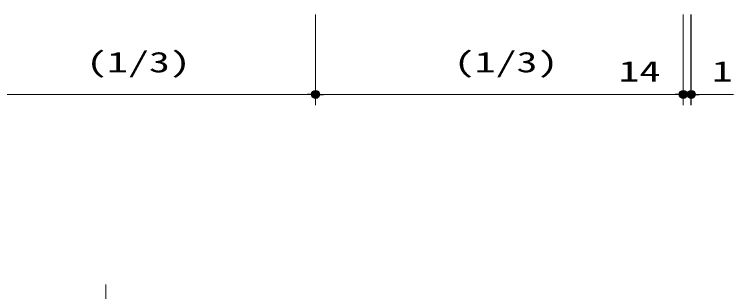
# Model space of a CAD drawing. Units: millimetres, scale not verified. Extents: x -9797 to 9797, y -4555 to 4555.
# Drawn here: x -918 to 432, y -895 to -375 of the extents above; entities that cross this region are included whole.
import ezdxf
from ezdxf.enums import TextEntityAlignment as Align

# ---------------------------------------------------------------- set-up
doc = ezdxf.new("R2010")
doc.units = ezdxf.units.MM
doc.header["$LTSCALE"] = 30
doc.header["$PDMODE"] = 32
doc.header["$PDSIZE"] = 15
for name, color, linetype, lineweight in [('0-0_0', 7, 'Continuous', 25), ('0-2_寸法ﾚｲﾔｰ', 30, 'Continuous', 13), ('0-3_DEFPOINTS', 7, 'Continuous', 25)]:
    doc.layers.add(name, color=color, linetype=linetype, lineweight=lineweight)
doc.styles.add('ＭＳ ゴシック', font='')
doc.styles.get('ＭＳ ゴシック').set_extended_font_data('MS Gothic')

# ---------------------------------------------------------------- blocks, each defined once
blk = doc.blocks.new('_DOT')
at = {"layer": '0-0_0', "color": 30}
blk.add_line((-15, 0), (-30, 0), dxfattribs=at)
for points in [[(0, 0), (-15, 0), (-14.88, 1.88)], [(0, 0), (-14.88, -1.88), (-15, 0)], [(0, 0), (-14.88, 1.88), (-14.53, 3.73)], [(0, 0), (-14.53, -3.73), (-14.88, -1.88)], [(0, 0), (-14.53, 3.73), (-13.95, 5.52)], [(0, 0), (-13.95, -5.52), (-14.53, -3.73)], [(0, 0), (-13.95, 5.52), (-13.14, 7.23)], [(0, 0), (-13.14, -7.23), (-13.95, -5.52)], [(0, 0), (-13.14, 7.23), (-12.14, 8.82)], [(0, 0), (-12.14, -8.82), (-13.14, -7.23)], [(0, 0), (-12.14, 8.82), (-10.93, 10.27)], [(0, 0), (-10.93, -10.27), (-12.14, -8.82)], [(0, 0), (-10.93, 10.27), (-9.56, 11.56)], [(0, 0), (-9.56, -11.56), (-10.93, -10.27)], [(0, 0), (-9.56, 11.56), (-8.04, 12.66)], [(0, 0), (-8.04, -12.66), (-9.56, -11.56)], [(0, 0), (-8.04, 12.66), (-6.39, 13.57)], [(0, 0), (-6.39, -13.57), (-8.04, -12.66)], [(0, 0), (-6.39, 13.57), (-4.64, 14.27)], [(0, 0), (-4.64, -14.27), (-6.39, -13.57)], [(0, 0), (-4.64, 14.27), (-2.81, 14.73)], [(0, 0), (-2.81, -14.73), (-4.64, -14.27)], [(0, 0), (-2.81, 14.73), (-0.94, 14.97)], [(0, 0), (-0.94, -14.97), (-2.81, -14.73)], [(0, 0), (-0.94, 14.97), (0.94, 14.97)], [(0, 0), (0.94, -14.97), (-0.94, -14.97)], [(0, 0), (0.94, 14.97), (2.81, 14.73)], [(0, 0), (2.81, 14.73), (4.64, 14.27)], [(0, 0), (4.64, 14.27), (6.39, 13.57)], [(0, 0), (6.39, 13.57), (8.04, 12.66)], [(0, 0), (8.04, 12.66), (9.56, 11.56)], [(0, 0), (9.56, 11.56), (10.93, 10.27)], [(0, 0), (10.93, 10.27), (12.14, 8.82)], [(0, 0), (12.14, 8.82), (13.14, 7.23)], [(0, 0), (13.14, 7.23), (13.95, 5.52)], [(0, 0), (13.95, 5.52), (14.53, 3.73)], [(0, 0), (14.53, 3.73), (14.88, 1.88)], [(0, 0), (14.88, 1.88), (15, 0)], [(0, 0), (2.81, -14.73), (0.94, -14.97)], [(0, 0), (4.64, -14.27), (2.81, -14.73)], [(0, 0), (6.39, -13.57), (4.64, -14.27)], [(0, 0), (8.04, -12.66), (6.39, -13.57)], [(0, 0), (9.56, -11.56), (8.04, -12.66)], [(0, 0), (10.93, -10.27), (9.56, -11.56)], [(0, 0), (12.14, -8.82), (10.93, -10.27)], [(0, 0), (13.14, -7.23), (12.14, -8.82)], [(0, 0), (13.95, -5.52), (13.14, -7.23)], [(0, 0), (14.53, -3.73), (13.95, -5.52)], [(0, 0), (14.88, -1.88), (14.53, -3.73)], [(0, 0), (15, 0), (14.88, -1.88)]]:
    blk.add_solid(points, dxfattribs=at)

msp = doc.modelspace()

# ---------------------------------------------------------------- linework, layer by layer
at = {"layer": '0-2_寸法ﾚｲﾔｰ'}
for p, q in [((-352.21, -375.14), (-352.21, -545.14)), ((-352.21, -375.14), (-352.21, -545.14)), ((337.79, -375.14), (337.79, -545.14)), ((337.79, -375.14), (337.79, -545.14)), ((351.79, -375.14), (351.79, -545.14)), ((351.79, -375.14), (351.79, -545.14)), ((352.79, -375.14), (352.79, -545.14)), ((-1027.21, -525.14), (-367.21, -525.14)), ((322.79, -525.14), (-337.21, -525.14)), ((337.79, -525.14), (207.79, -525.14)), ((322.79, -525.14), (307.79, -525.14)), ((336.79, -525.14), (321.79, -525.14)), ((351.79, -525.14), (337.79, -525.14)), ((351.79, -525.14), (352.79, -525.14)), ((352.79, -525.14), (432.32, -525.14)), ((366.79, -525.14), (381.79, -525.14)), ((367.79, -525.14), (382.79, -525.14)), ((-745.93, -1010.93), (-745.93, -881.88))]:
    msp.add_line(p, q, dxfattribs=at)
at = {"layer": '0-3_DEFPOINTS'}
for p in [(-352.21, -525.14), (-352.21, -525.14), (337.79, -525.14), (352.79, -525.14)]:
    msp.add_point(p, dxfattribs=at)

# ---------------------------------------------------------------- block references
at = {"layer": '0-2_寸法ﾚｲﾔｰ', "xscale": 0.5, "yscale": 0.5}
for p in [(-352.21, -525.14), (337.79, -525.14), (337.79, -525.14), (351.79, -525.14)]:
    msp.add_blockref('_DOT', p, dxfattribs=at)
at = {"layer": '0-2_寸法ﾚｲﾔｰ', "xscale": 0.5, "yscale": 0.5, "rotation": 180}
for p in [(-352.21, -525.14), (351.79, -525.14), (352.79, -525.14)]:
    msp.add_blockref('_DOT', p, dxfattribs=at)

# ---------------------------------------------------------------- texts
at = {"layer": '0-2_寸法ﾚｲﾔｰ', "style": 'ＭＳ ゴシック', "width": 1.5}
for s, p in [('(1/3)', (-782.92, -495.39)), ('(1/3)', (-92.92, -495.39)), ('14', (216.37, -512.54)), ('1', (391.37, -512.54))]:
    msp.add_text(s, height=38.49, dxfattribs=at).set_placement(p, align=Align.BOTTOM_LEFT)

doc.saveas('drawing.dxf')
